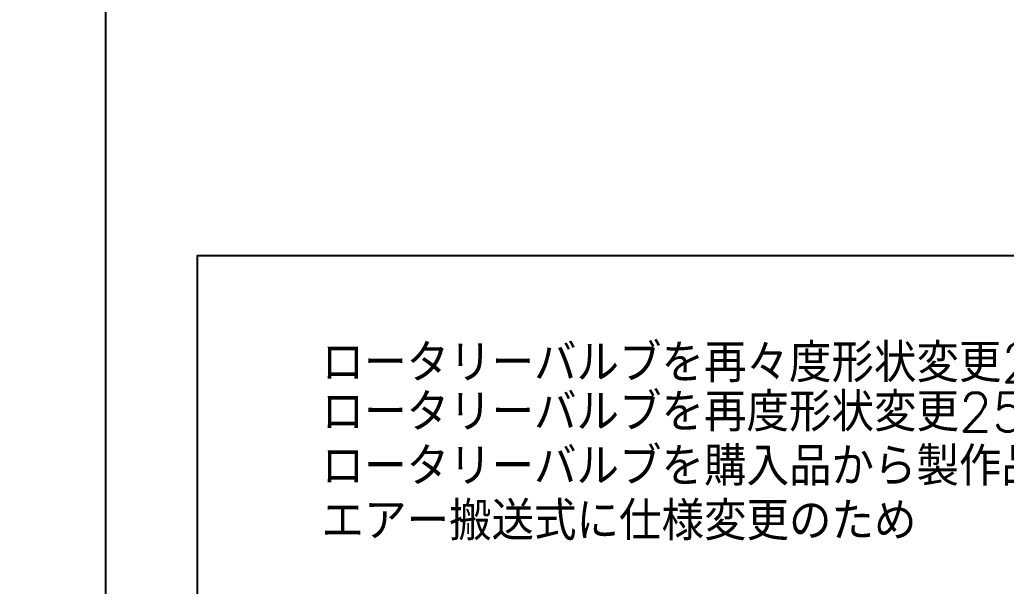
# Model space of a CAD drawing. Header units: millimetres. Extents: x -16130 to 36813, y -8099 to 27484.
# Drawn here: x 17765 to 22872, y 17984 to 20919 of the extents above; entities that cross this region are included whole.
import ezdxf

# ---------------------------------------------------------------- set-up
doc = ezdxf.new("R2010")
doc.units = ezdxf.units.MM
doc.header["$LTSCALE"] = 6
doc.layers.add('08_DIM', color=3, linetype='Continuous', lineweight=13)
doc.styles.add('KSS_TXT', font='txt.shx', dxfattribs={"bigfont": 'extfont2.shx'})

msp = doc.modelspace()

# ---------------------------------------------------------------- linework, layer by layer
at = {"color": 2}
for points in [[(4316.74468, 27483.91937), (18209.26711, 27483.91937), (18209.26711, 17289.24112), (4316.74468, 17289.24112)], [(18683.12586, 14889.96864), (25475.55625, 14889.96864), (25475.55625, 19696.07681), (18683.12586, 19696.07681)]]:
    msp.add_lwpolyline(points, close=True, dxfattribs=at)

# ---------------------------------------------------------------- texts
at = {"layer": '08_DIM', "color": 1, "style": 'KSS_TXT'}
msp.add_text('ロータリーバルブを再々度形状変更250605', height=200, dxfattribs=at).set_placement((19327.47797, 19041.72945))
at = {"layer": '08_DIM', "style": 'KSS_TXT'}
for s, p in [('ロータリーバルブを再度形状変更250423', (19327.47797, 18786.73287)), ('ロータリーバルブを購入品から製作品へ変更250307', (19327.47797, 18505.83134)), ('エアー搬送式に仕様変更のため', (19327.47797, 18222.95234))]:
    msp.add_text(s, height=200, dxfattribs=at).set_placement(p)

doc.saveas('drawing.dxf')
